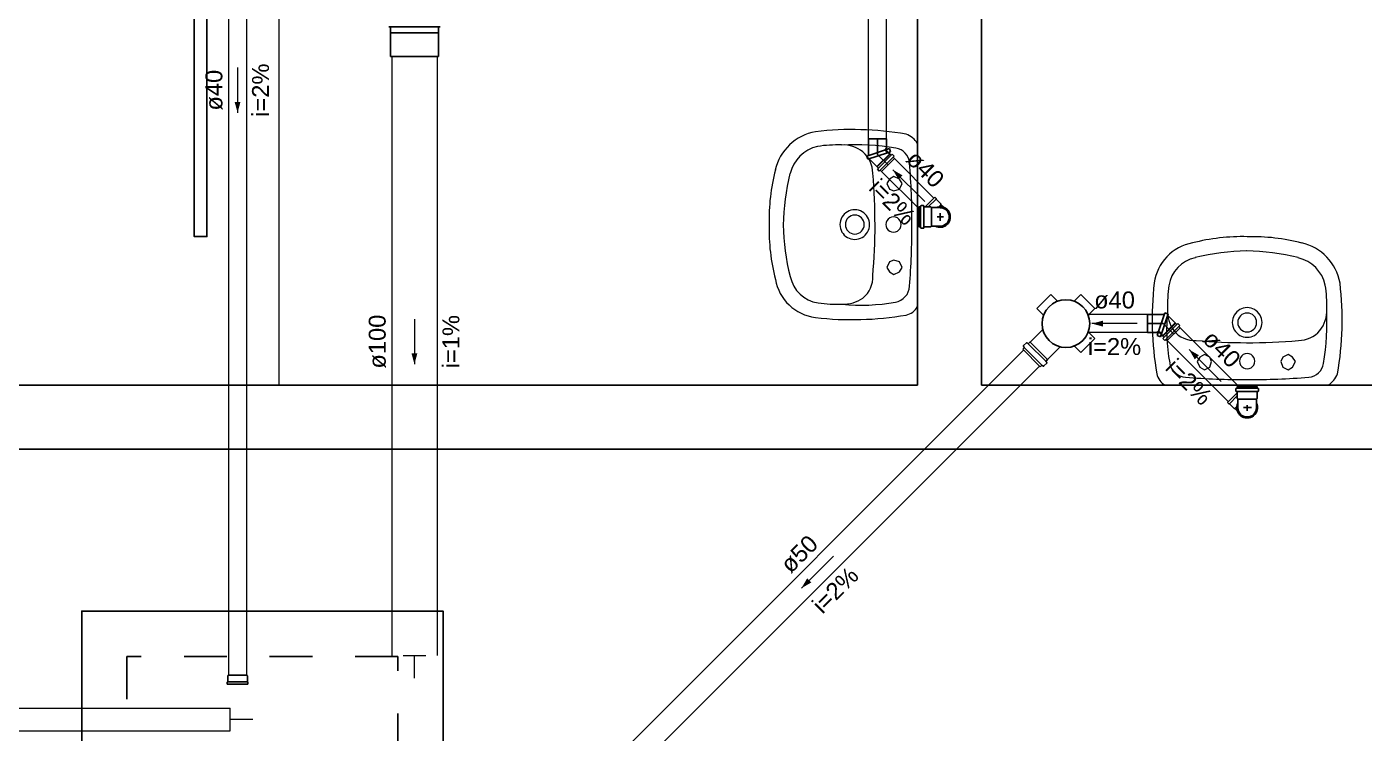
# Model space of a CAD drawing. Header units: millimetres. Extents: x 270 to 744, y -31 to 127.
# Drawn here: x 701.54 to 704.667, y 103.859 to 105.511 of the extents above; entities that cross this region are included whole.
import ezdxf

# ---------------------------------------------------------------- set-up
doc = ezdxf.new("R2010")
doc.units = ezdxf.units.MM
doc.header["$LTSCALE"] = 0.01
doc.header["$MEASUREMENT"] = 0
doc.linetypes.add('Dashed', pattern=[0.75, 0.5, -0.25])
for name, color, linetype, lineweight in [('at_Entity', 7, 'Continuous', 9), ('TQ-Condutos', 3, 'Continuous', 5), ('TQ-Conexões', 9, 'Continuous', 5), ('TQ-Sentido conduto', 9, 'Continuous', 5), ('TQ-Textos conduto', 7, 'Continuous', 5)]:
    doc.layers.add(name, color=color, linetype=linetype, lineweight=lineweight)
for name, color, linetype in [('PAREDES', 8, 'Continuous'), ('PORTAS', 8, 'Continuous'), ('Simbolos', 5, 'Continuous'), ('Simbolos_int', 2, 'Continuous')]:
    doc.layers.add(name, color=color, linetype=linetype)
doc.styles.add('Arial', font='arial.ttf')

msp = doc.modelspace()

# ---------------------------------------------------------------- hatches: boundary and pattern name
at = {"layer": 'TQ-Sentido conduto', "linetype": 'Continuous'}
for points in [[(702.033, 105.3095), (702.0398, 105.335), (702.0261, 105.335)], [(703.5648, 105.1764), (703.578, 105.1536), (703.5876, 105.1632)], [(704.0304, 104.8167), (704.0559, 104.8099), (704.0559, 104.8236)], [(704.2577, 104.7559), (704.2709, 104.733), (704.2806, 104.7427)], [(702.4465, 104.7218), (702.4533, 104.7473), (702.4396, 104.7473)], [(703.3513, 104.1984), (703.3741, 104.2116), (703.3645, 104.2213)]]:
    msp.add_hatch(color=256, dxfattribs=at).paths.add_polyline_path(points)

# ---------------------------------------------------------------- linework, layer by layer
at = {"layer": 'at_Entity', "color": 7}
msp.add_line((702.1297, 105.5679), (702.1297, 104.6731), dxfattribs=at)
at = {"layer": 'at_Entity'}
for p, q in [((703.6224, 105.2366), (703.6224, 105.0471)), ((703.5676, 105.1608), (703.5571, 105.1545)), ((703.5803, 105.1545), (703.5676, 105.1608)), ((703.5571, 105.1545), (703.5508, 105.144)), ((703.5508, 105.144), (703.5571, 105.1313)), ((703.5571, 105.1313), (703.5676, 105.1271)), ((703.5676, 105.1271), (703.5803, 105.1313)), ((703.5866, 105.144), (703.5803, 105.1545)), ((703.5803, 105.1313), (703.5866, 105.144)), ((703.6224, 105.1103), (703.6224, 104.9229)), ((703.6224, 105.0471), (703.6224, 104.8555)), ((703.5571, 104.9608), (703.5508, 104.9482)), ((703.5508, 104.9482), (703.5571, 104.9376)), ((703.5676, 104.965), (703.5571, 104.9608)), ((703.5803, 104.9608), (703.5676, 104.965)), ((703.5866, 104.9482), (703.5803, 104.9608)), ((703.5803, 104.9376), (703.5866, 104.9482)), ((703.5571, 104.9376), (703.5676, 104.9313)), ((703.5676, 104.9313), (703.5803, 104.9376)), ((704.2827, 104.7384), (704.2764, 104.7279)), ((704.2764, 104.7279), (704.2827, 104.7152)), ((704.2933, 104.7447), (704.2827, 104.7384)), ((704.3059, 104.7384), (704.2933, 104.7447)), ((704.3101, 104.7279), (704.3059, 104.7384)), ((704.3059, 104.7152), (704.3101, 104.7279)), ((704.4764, 104.7384), (704.4722, 104.7279)), ((704.4722, 104.7279), (704.4764, 104.7152)), ((704.4891, 104.7447), (704.4764, 104.7384)), ((704.4996, 104.7384), (704.4891, 104.7447)), ((704.5059, 104.7279), (704.4996, 104.7384)), ((704.4996, 104.7152), (704.5059, 104.7279)), ((704.2827, 104.7152), (704.2933, 104.7089)), ((704.2933, 104.7089), (704.3059, 104.7152)), ((704.4764, 104.7152), (704.4891, 104.7089)), ((704.4891, 104.7089), (704.4996, 104.7152)), ((704.3922, 104.6731), (704.2006, 104.6731)), ((704.4554, 104.6731), (704.268, 104.6731)), ((704.5817, 104.6731), (704.3922, 104.6731))]:
    msp.add_line(p, q, dxfattribs=at)
for centre, radius, start, end in [((703.4043, 105.1502), 0.1169, 100.0557, 167.486), ((703.4699, 104.5202), 0.7501, 80.3071, 96.5866), ((703.578, 105.2109), 0.0519, 31.07, 69.4583), ((703.4072, 105.1487), 0.0842, 102.7191, 167.0539), ((703.4353, 104.925), 0.3094, 88.1735, 98.6779), ((703.4737, 104.6243), 0.6105, 80.7585, 92.6769), ((703.4494, 105.1631), 0.0712, 50.4003, 93.3975), ((703.5659, 105.1891), 0.0383, 4.3873, 81.2442), ((703.4518, 105.1674), 0.0664, 0.5513, 49.6562), ((701.9027, 105.0544), 1.7069, 359.7897, 4.6247), ((703.7466, 105.059), 0.4711, 165.5781, 181.302), ((703.8823, 105.0334), 0.5737, 166.4962, 178.6476), ((702.056, 105.045), 1.4673, 0.0609, 4.8104), ((703.476, 105.0482), 0.0347, 120.0071, 180), ((703.476, 105.0482), 0.0221, 90, 180), ((703.476, 105.0482), 0.0347, 60.0032, 119.9968), ((703.476, 105.0482), 0.0221, 0, 90), ((703.476, 105.0482), 0.0347, 0.0007, 60.0032), ((703.5666, 105.0482), 0.0179, 119.9602, 180), ((703.5666, 105.0481), 0.0179, 60.0128, 119.9872), ((703.5666, 105.0482), 0.0179, 359.9633, 59.9809), ((703.7472, 105.0372), 0.4717, 178.6585, 194.3632), ((703.8783, 105.0603), 0.5696, 181.3034, 193.5421), ((703.476, 105.0482), 0.0347, 180.0007, 240.0032), ((703.476, 105.0482), 0.0221, 180, 270), ((703.476, 105.0482), 0.0221, 270, 359.9903), ((703.476, 105.0482), 0.0347, 300.0071, 0), ((702.1776, 105.0481), 1.3457, 354.9049, 359.9792), ((703.5666, 105.0481), 0.0179, 179.9633, 239.9809), ((703.5666, 105.0482), 0.0179, 240.0128, 299.9872), ((703.5666, 105.0482), 0.0179, 299.9602, 0), ((701.7401, 105.0482), 1.8695, 355.5856, 0), ((703.476, 105.0482), 0.0347, 240.0032, 299.9968), ((704.2852, 104.8969), 0.1102, 100.4075, 172.2804), ((704.3823, 104.5483), 0.4717, 88.6585, 104.3632), ((704.4041, 104.5488), 0.4711, 75.5781, 91.302), ((704.4953, 104.8912), 0.1169, 10.0557, 77.486), ((704.2875, 104.894), 0.078, 101.6163, 171.5806), ((704.4054, 104.4172), 0.5696, 91.3034, 103.5421), ((704.3785, 104.4131), 0.5737, 76.4962, 88.6476), ((704.4938, 104.8883), 0.0842, 12.7191, 77.0539), ((703.3986, 104.9401), 0.1102, 190.4075, 262.2804), ((703.4015, 104.9424), 0.078, 191.6163, 261.5806), ((703.4553, 104.9251), 0.0628, 309.2453, 3.2268), ((704.9204, 104.8259), 0.7493, 173.4235, 189.7209), ((703.8653, 104.8256), 0.7501, 350.3071, 6.5866), ((703.4501, 104.9399), 0.0777, 267.1606, 305.3475), ((703.5642, 104.9064), 0.04, 279.6072, 356.886), ((704.5244, 104.8604), 0.3173, 171.8304, 182.0054), ((704.2701, 104.8602), 0.3094, 358.1735, 8.6779), ((703.4351, 105.1793), 0.3173, 261.8304, 272.0054), ((703.4913, 105.3081), 0.4482, 264.2028, 280.218), ((703.5885, 104.8744), 0.0384, 281.4307, 332.1327), ((704.6532, 104.8042), 0.4482, 174.2028, 190.218), ((704.285, 104.8454), 0.0777, 177.1606, 215.3475), ((704.3933, 104.8194), 0.0347, 90.0007, 150.0032), ((704.3933, 104.8194), 0.0347, 30.0071, 90), ((704.5082, 104.8461), 0.0712, 320.4003, 3.3975), ((703.9694, 104.8218), 0.6105, 350.7585, 2.6769), ((703.4696, 105.5753), 0.7493, 263.4235, 279.7209), ((704.3933, 104.8194), 0.0347, 150.0032, 209.9968), ((704.3933, 104.8194), 0.0221, 90, 180), ((704.3933, 104.8194), 0.0221, 180, 269.9903), ((704.3933, 104.8194), 0.0221, 0, 90), ((704.3933, 104.8194), 0.0221, 270, 0), ((704.3933, 104.8194), 0.0347, 330.0032, 29.9968), ((704.2702, 104.8401), 0.0628, 219.2453, 273.2268), ((704.3933, 104.8194), 0.0347, 210.0071, 270), ((704.3933, 104.8194), 0.0347, 270.0007, 330.0032), ((704.5125, 104.8437), 0.0664, 270.5513, 319.6562), ((704.3932, 106.1179), 1.3457, 264.9049, 269.9792), ((704.3901, 106.2394), 1.4673, 270.0609, 274.8104), ((704.2515, 104.7313), 0.04, 189.6072, 266.886), ((704.3933, 104.7289), 0.0179, 150.0128, 209.9872), ((704.3932, 104.7289), 0.0179, 89.9633, 149.9809), ((704.3933, 104.7289), 0.0179, 209.9602, 270), ((704.3933, 104.7289), 0.0179, 29.9602, 90), ((704.3933, 104.7289), 0.0179, 269.9633, 329.9809), ((704.3933, 104.7289), 0.0179, 330.0128, 29.9872), ((704.5342, 104.7296), 0.0383, 274.3873, 351.2442), ((704.2195, 104.707), 0.0384, 191.4307, 242.1327), ((704.3933, 106.5554), 1.8695, 265.5856, 270), ((704.3995, 106.3928), 1.7069, 269.7897, 274.6247), ((704.556, 104.7175), 0.0519, 301.07, 339.4583)]:
    msp.add_arc(centre, radius, start, end, dxfattribs=at)
at = {"layer": 'PAREDES'}
for p, q in [((703.7718, 106.4627), (703.7718, 104.6731)), ((703.6224, 106.3132), (703.6224, 104.6731)), ((703.6224, 104.6731), (699.3948, 104.6731)), ((706.5572, 104.6731), (703.7718, 104.6731)), ((706.7046, 104.5236), (696.3104, 104.5236))]:
    msp.add_line(p, q, dxfattribs=at)
at = {"layer": 'PORTAS'}
msp.add_lwpolyline([(701.9317, 105.9153), (701.9612, 105.9153), (701.9612, 105.02), (701.9317, 105.02)], close=True, dxfattribs=at)
at = {"layer": 'Simbolos'}
for p, q in [((702.3865, 105.5105), (702.3893, 105.5103)), ((702.3902, 105.5093), (702.3902, 105.4965)), ((702.5027, 105.5093), (702.5027, 105.4965)), ((702.5064, 105.5105), (702.5037, 105.5103)), ((702.3902, 105.4965), (702.3905, 105.4962)), ((702.3905, 105.4962), (702.3905, 105.441)), ((702.5027, 105.4965), (702.5024, 105.4962)), ((702.5024, 105.4962), (702.5024, 105.441)), ((703.5501, 105.2235), (703.5039, 105.2084)), ((703.5501, 105.2485), (703.5079, 105.2485)), ((703.5079, 105.2485), (703.5079, 105.2096)), ((703.5501, 105.2485), (703.5501, 105.2235)), ((703.5501, 105.2235), (703.5571, 105.2258)), ((703.5596, 105.2182), (703.5571, 105.2258)), ((703.5039, 105.2084), (703.5064, 105.2007)), ((703.5526, 105.2159), (703.5064, 105.2007)), ((703.5093, 105.2017), (703.5311, 105.1799)), ((703.5575, 105.2139), (703.5273, 105.1837)), ((703.5584, 105.213), (703.5282, 105.1828)), ((703.5287, 105.1775), (703.5637, 105.2125)), ((703.5681, 105.208), (703.5332, 105.173)), ((703.5386, 105.1724), (703.5688, 105.2026)), ((703.5526, 105.2159), (703.5596, 105.2182)), ((703.5575, 105.2139), (703.5613, 105.2101)), ((703.5637, 105.2125), (703.5681, 105.208)), ((703.5658, 105.2056), (703.5688, 105.2026)), ((703.5332, 105.173), (703.5287, 105.1775)), ((703.5356, 105.1754), (703.5386, 105.1724)), ((703.6631, 105.1122), (703.6402, 105.0893)), ((703.6631, 105.1122), (703.666, 105.1092)), ((703.666, 105.1092), (703.6661, 105.1077)), ((703.6661, 105.1077), (703.6773, 105.0965)), ((703.6773, 105.0965), (703.6773, 105.0947)), ((703.6833, 105.0887), (703.6773, 105.0947)), ((703.6255, 105.0893), (703.6255, 105.0427)), ((703.6255, 105.0893), (703.6288, 105.0893)), ((703.6303, 105.0917), (703.6298, 105.0901)), ((703.6313, 105.0925), (703.6363, 105.0925)), ((703.6374, 105.0915), (703.6375, 105.0903)), ((703.6385, 105.0893), (703.6535, 105.0893)), ((703.6535, 105.0893), (703.655, 105.0878)), ((703.6649, 105.0878), (703.655, 105.0878)), ((703.6752, 105.0878), (703.6649, 105.0878)), ((703.6255, 105.0427), (703.6288, 105.0427)), ((703.6302, 105.0404), (703.6298, 105.042)), ((703.6313, 105.0396), (703.6363, 105.0396)), ((703.6374, 105.0406), (703.6375, 105.0418)), ((703.6385, 105.0427), (703.6535, 105.0427)), ((703.6535, 105.0427), (703.655, 105.0443)), ((703.6649, 105.0443), (703.655, 105.0443)), ((703.6752, 105.0443), (703.6649, 105.0443)), ((703.9019, 104.8518), (703.9345, 104.8844)), ((703.9492, 104.8696), (703.9345, 104.8844)), ((703.9899, 104.8696), (704.0047, 104.8844)), ((704.0047, 104.8844), (704.0372, 104.8518)), ((703.9167, 104.8371), (703.9019, 104.8518)), ((704.0225, 104.8371), (704.0372, 104.8518)), ((704.1605, 104.7956), (704.1605, 104.8379)), ((704.1605, 104.8379), (704.1994, 104.8379)), ((704.1855, 104.7956), (704.2006, 104.8419)), ((704.1931, 104.7931), (704.2083, 104.8394)), ((704.1951, 104.7883), (704.2253, 104.8185)), ((704.196, 104.7874), (704.2262, 104.8176)), ((704.2315, 104.817), (704.1965, 104.7821)), ((704.2006, 104.8419), (704.2083, 104.8394)), ((704.2073, 104.8364), (704.2291, 104.8147)), ((704.236, 104.8126), (704.2315, 104.817)), ((703.9155, 104.8032), (703.8859, 104.7736)), ((704.0225, 104.7964), (704.0372, 104.7816)), ((704.1605, 104.7956), (704.1855, 104.7956)), ((704.1855, 104.7956), (704.1832, 104.7887)), ((704.1908, 104.7862), (704.1832, 104.7887)), ((704.1931, 104.7931), (704.1908, 104.7862)), ((704.1951, 104.7883), (704.1989, 104.7845)), ((704.1965, 104.7821), (704.201, 104.7776)), ((704.201, 104.7776), (704.236, 104.8126)), ((704.2366, 104.8072), (704.2064, 104.777)), ((704.2336, 104.8102), (704.2366, 104.8072)), ((703.8687, 104.7567), (703.8719, 104.7599)), ((703.8687, 104.7567), (703.9095, 104.7158)), ((703.8705, 104.764), (703.8721, 104.7612)), ((703.8706, 104.7653), (703.8772, 104.7718)), ((703.8786, 104.7719), (703.8807, 104.7701)), ((703.8822, 104.7702), (703.8855, 104.7735)), ((703.8855, 104.7735), (703.8859, 104.7736)), ((703.956, 104.7627), (703.9264, 104.733)), ((703.9899, 104.7638), (704.0047, 104.7491)), ((704.0047, 104.7491), (704.0372, 104.7816)), ((704.2034, 104.78), (704.2064, 104.777)), ((703.9181, 104.7178), (703.9247, 104.7243)), ((703.9247, 104.7258), (703.9229, 104.7279)), ((703.923, 104.7293), (703.9264, 104.7327)), ((703.9264, 104.7327), (703.9264, 104.733)), ((703.9095, 104.7158), (703.9128, 104.7191)), ((703.9168, 104.7176), (703.914, 104.7192)), ((704.3668, 104.6642), (704.3668, 104.6592)), ((704.3676, 104.6652), (704.3692, 104.6657)), ((704.3678, 104.6581), (704.369, 104.658)), ((704.37, 104.6699), (704.4166, 104.6699)), ((704.37, 104.6699), (704.37, 104.6667)), ((704.37, 104.6569), (704.37, 104.642)), ((704.4166, 104.6699), (704.4165, 104.6667)), ((704.4165, 104.6569), (704.4165, 104.642)), ((704.4189, 104.6652), (704.4173, 104.6657)), ((704.4188, 104.6581), (704.4175, 104.658)), ((704.4197, 104.6642), (704.4197, 104.6592)), ((704.3471, 104.6324), (704.37, 104.6553)), ((704.3471, 104.6324), (704.3501, 104.6294)), ((704.3501, 104.6294), (704.3516, 104.6294)), ((704.3516, 104.6294), (704.3628, 104.6182)), ((704.37, 104.642), (704.3715, 104.6404)), ((704.3715, 104.6306), (704.3715, 104.6404)), ((704.3715, 104.6203), (704.3715, 104.6306)), ((704.4165, 104.642), (704.415, 104.6404)), ((704.415, 104.6306), (704.415, 104.6404)), ((704.415, 104.6203), (704.415, 104.6306)), ((704.3628, 104.6182), (704.3646, 104.6182)), ((704.3706, 104.6122), (704.3646, 104.6182)), ((702.0089, 103.9784), (702.01, 103.9795)), ((702.0089, 103.9784), (702.0089, 103.9742)), ((702.0089, 103.9742), (702.0571, 103.9742)), ((702.01, 103.9927), (702.01, 103.9795)), ((702.0124, 103.9951), (702.0536, 103.9951))]:
    msp.add_line(p, q, dxfattribs=at)
at = {"layer": 'Simbolos', "linetype": 'Continuous'}
for p, q in [((702.056, 103.9927), (702.056, 103.9795)), ((702.0571, 103.9784), (702.056, 103.9795)), ((702.0571, 103.9784), (702.0571, 103.9742))]:
    msp.add_line(p, q, dxfattribs=at)
msp.add_lwpolyline([(701.6687, 103.2999), (702.5135, 103.2999), (702.5135, 104.1447), (701.6687, 104.1447), (701.6687, 103.2999), (701.6687, 103.2999)], dxfattribs=at)
at = {"layer": 'Simbolos'}
msp.add_circle((703.9696, 104.8167), 0.0558, dxfattribs=at)
for centre, radius, start, end in [((702.3892, 105.5093), 0.00106, 0, 85), ((702.5037, 105.5093), 0.00106, 95, 180), ((703.6288, 105.0904), 0.00106, 270, 345), ((703.6313, 105.0914), 0.00106, 90, 165), ((703.6363, 105.0914), 0.00106, 5, 90), ((703.6385, 105.0904), 0.00106, 185, 270), ((703.6752, 105.066), 0.0217, 270, 90), ((703.6288, 105.0417), 0.00106, 15, 90), ((703.6313, 105.0406), 0.00106, 195, 270), ((703.6363, 105.0406), 0.00106, 270, 355), ((703.6385, 105.0417), 0.00106, 90, 175), ((703.9504, 104.8708), 0.00158, 225, 289.5897), ((703.9888, 104.8708), 0.00158, 250.4103, 315), ((703.9156, 104.836), 0.00158, 340.41, 45), ((704.0236, 104.836), 0.00158, 135, 199.59), ((704.0236, 104.7975), 0.00158, 160.41, 225), ((703.8714, 104.7645), 0.00106, 135, 210), ((703.8712, 104.7607), 0.00106, 315, 30), ((703.8779, 104.7711), 0.00106, 50, 135), ((703.8814, 104.7709), 0.00106, 230, 315), ((703.9888, 104.7627), 0.00158, 45, 109.59), ((703.9135, 104.7183), 0.00106, 60, 135), ((703.9237, 104.7286), 0.00106, 135, 220), ((703.9239, 104.7251), 0.00106, 315, 40), ((703.9174, 104.7185), 0.00106, 240, 315), ((704.3679, 104.6642), 0.00106, 105, 180), ((704.3679, 104.6592), 0.00106, 180, 265), ((704.3689, 104.6569), 0.00106, 0, 85), ((704.3689, 104.6667), 0.00106, 285, 0), ((704.4176, 104.6667), 0.00106, 180, 255), ((704.4176, 104.6569), 0.00106, 95, 180), ((704.4187, 104.6592), 0.00106, 275, 0), ((704.4187, 104.6642), 0.00106, 0, 75), ((704.3933, 104.6203), 0.0217, 180, 0), ((702.0124, 103.9927), 0.00243, 90, 180)]:
    msp.add_arc(centre, radius, start, end, dxfattribs=at)
at = {"layer": 'Simbolos', "linetype": 'Continuous'}
msp.add_arc((702.0536, 103.9927), 0.00243, 0, 90, dxfattribs=at)
at = {"layer": 'Simbolos_int'}
for p, q in [((702.3902, 105.5102), (702.5027, 105.5102)), ((702.3905, 105.4962), (702.5024, 105.4962)), ((702.3905, 105.441), (702.5024, 105.441)), ((703.529, 105.2485), (703.529, 105.2122)), ((703.5501, 105.2235), (703.5501, 105.2212)), ((703.5501, 105.2212), (703.5548, 105.2166)), ((703.529, 105.2122), (703.5537, 105.1875)), ((703.6661, 105.1077), (703.6477, 105.0893)), ((703.6773, 105.0947), (703.6725, 105.09)), ((703.6296, 105.0427), (703.6296, 105.0893)), ((703.6376, 105.0427), (703.6376, 105.0893)), ((703.655, 105.0443), (703.655, 105.0878)), ((703.6836, 105.066), (703.6684, 105.066)), ((703.6752, 105.0748), (703.6752, 105.0567)), ((704.1605, 104.8167), (704.1968, 104.8167)), ((704.1968, 104.8167), (704.2215, 104.7921)), ((704.1855, 104.7956), (704.1878, 104.7956)), ((704.1878, 104.7956), (704.1924, 104.791)), ((703.9133, 104.7196), (703.8725, 104.7605)), ((703.9223, 104.7286), (703.8815, 104.7695)), ((703.8859, 104.7736), (703.9061, 104.7533)), ((703.9264, 104.733), (703.9061, 104.7533)), ((704.4165, 104.6659), (704.37, 104.6659)), ((704.4165, 104.6579), (704.37, 104.6579)), ((704.3516, 104.6294), (704.37, 104.6478)), ((704.415, 104.6404), (704.3715, 104.6404)), ((704.3933, 104.613), (704.3933, 104.626)), ((704.3646, 104.6182), (704.3693, 104.6229)), ((704.4035, 104.6203), (704.3848, 104.6203)), ((702.056, 103.9795), (702.01, 103.9795))]:
    msp.add_line(p, q, dxfattribs=at)
for points in [[(703.5575, 105.2139), (703.5547, 105.2155), (703.5512, 105.2171), (703.549, 105.2196), (703.5477, 105.2239), (703.5491, 105.2265), (703.5501, 105.2276)], [(704.1951, 104.7883), (704.1935, 104.7911), (704.1919, 104.7945), (704.1894, 104.7968), (704.1851, 104.798), (704.1825, 104.7966), (704.1814, 104.7956)]]:
    msp.add_lwpolyline(points, dxfattribs=at)
at = {"layer": 'Simbolos_int', "linetype": 'Dashed'}
msp.add_lwpolyline([(701.7743, 103.4055), (702.4079, 103.4055), (702.4079, 104.0391), (701.7743, 104.0391), (701.7743, 103.4055), (701.7743, 103.4055)], dxfattribs=at)
at = {"layer": 'Simbolos_int'}
for centre, start, end in [((703.6752, 105.066), 244.623, 115.377), ((703.6752, 105.066), 244.623, 70.377), ((704.3933, 104.6203), 154.623, 25.377), ((704.3933, 104.6203), 199.6232, 25.377)]:
    msp.add_arc(centre, 0.0241, start, end, dxfattribs=at)
at = {"layer": 'TQ-Condutos'}
for p, q in [((702.0119, 106.7092), (702.0119, 103.995)), ((702.0541, 106.7092), (702.0541, 103.995)), ((703.5079, 105.2485), (703.5079, 106.1172)), ((703.5501, 105.2485), (703.5501, 106.1172)), ((702.3937, 105.441), (702.3937, 104.0412)), ((702.4993, 105.441), (702.4993, 104.0412)), ((703.661, 105.1101), (703.5686, 105.2024)), ((703.6255, 105.0858), (703.5387, 105.1726)), ((704.1605, 104.8379), (704.0233, 104.8379)), ((704.1605, 104.7956), (704.0233, 104.7956)), ((704.3735, 104.6699), (704.2364, 104.807)), ((703.8704, 104.7549), (702.8267, 103.7112)), ((704.3492, 104.6345), (704.2066, 104.7771)), ((703.9078, 104.7176), (702.8641, 103.6739)), ((700.0492, 103.9177), (702.0155, 103.9177)), ((700.0492, 103.8649), (702.0155, 103.8649))]:
    msp.add_line(p, q, dxfattribs=at)
at = {"layer": 'TQ-Conexões'}
for p, q in [((702.4201, 104.0412), (702.4729, 104.0412)), ((702.4465, 103.9884), (702.4465, 104.0412)), ((702.0155, 103.8649), (702.0155, 103.9177)), ((702.0683, 103.8913), (702.0155, 103.8913))]:
    msp.add_line(p, q, dxfattribs=at)
at = {"layer": 'TQ-Sentido conduto'}
for points in [[(702.033, 105.4151), (702.033, 105.3095)], [(703.6394, 105.1018), (703.5648, 105.1764)], [(702.4465, 104.8274), (702.4465, 104.7218)], [(704.136, 104.8167), (704.0304, 104.8167)], [(704.3324, 104.6812), (704.2577, 104.7559)], [(703.4259, 104.2731), (703.3513, 104.1984)]]:
    msp.add_lwpolyline(points, dxfattribs=at)

# ---------------------------------------------------------------- texts
at = {"layer": 'TQ-Textos conduto', "char_height": 0.0396, "attachment_point": 8, "line_spacing_factor": 0.6, "style": 'Arial'}
for s, insert, width, rotation in [('ø40', (701.9985, 105.3623), 0.14256, 90.0002), ('i=2%', (702.1068, 105.3623), 0.19008, 90.0002), ('ø40', (703.6265, 105.1635), 0.14256, 314.9999), ('i=2%', (703.5499, 105.0869), 0.19008, 314.9999), ('ø100', (702.3803, 104.7746), 0.19008, 90.0002), ('i=1%', (702.5519, 104.7746), 0.19008, 90.0002), ('ø40', (704.3194, 104.7429), 0.14256, 314.9999), ('i=2%', (704.2429, 104.6664), 0.19008, 314.9999), ('ø50', (703.3605, 104.2638), 0.14256, 45.0001), ('i=2%', (703.4445, 104.1798), 0.19008, 45.0001)]:
    msp.add_mtext(s, dxfattribs=dict(at, insert=insert, width=width, rotation=rotation))
for s, insert, width in [('ø40', (704.0832, 104.8512), 0.14256), ('i=2%', (704.0832, 104.743), 0.19008)]:
    msp.add_mtext(s, dxfattribs=dict(at, insert=insert, width=width))

doc.saveas('drawing.dxf')
